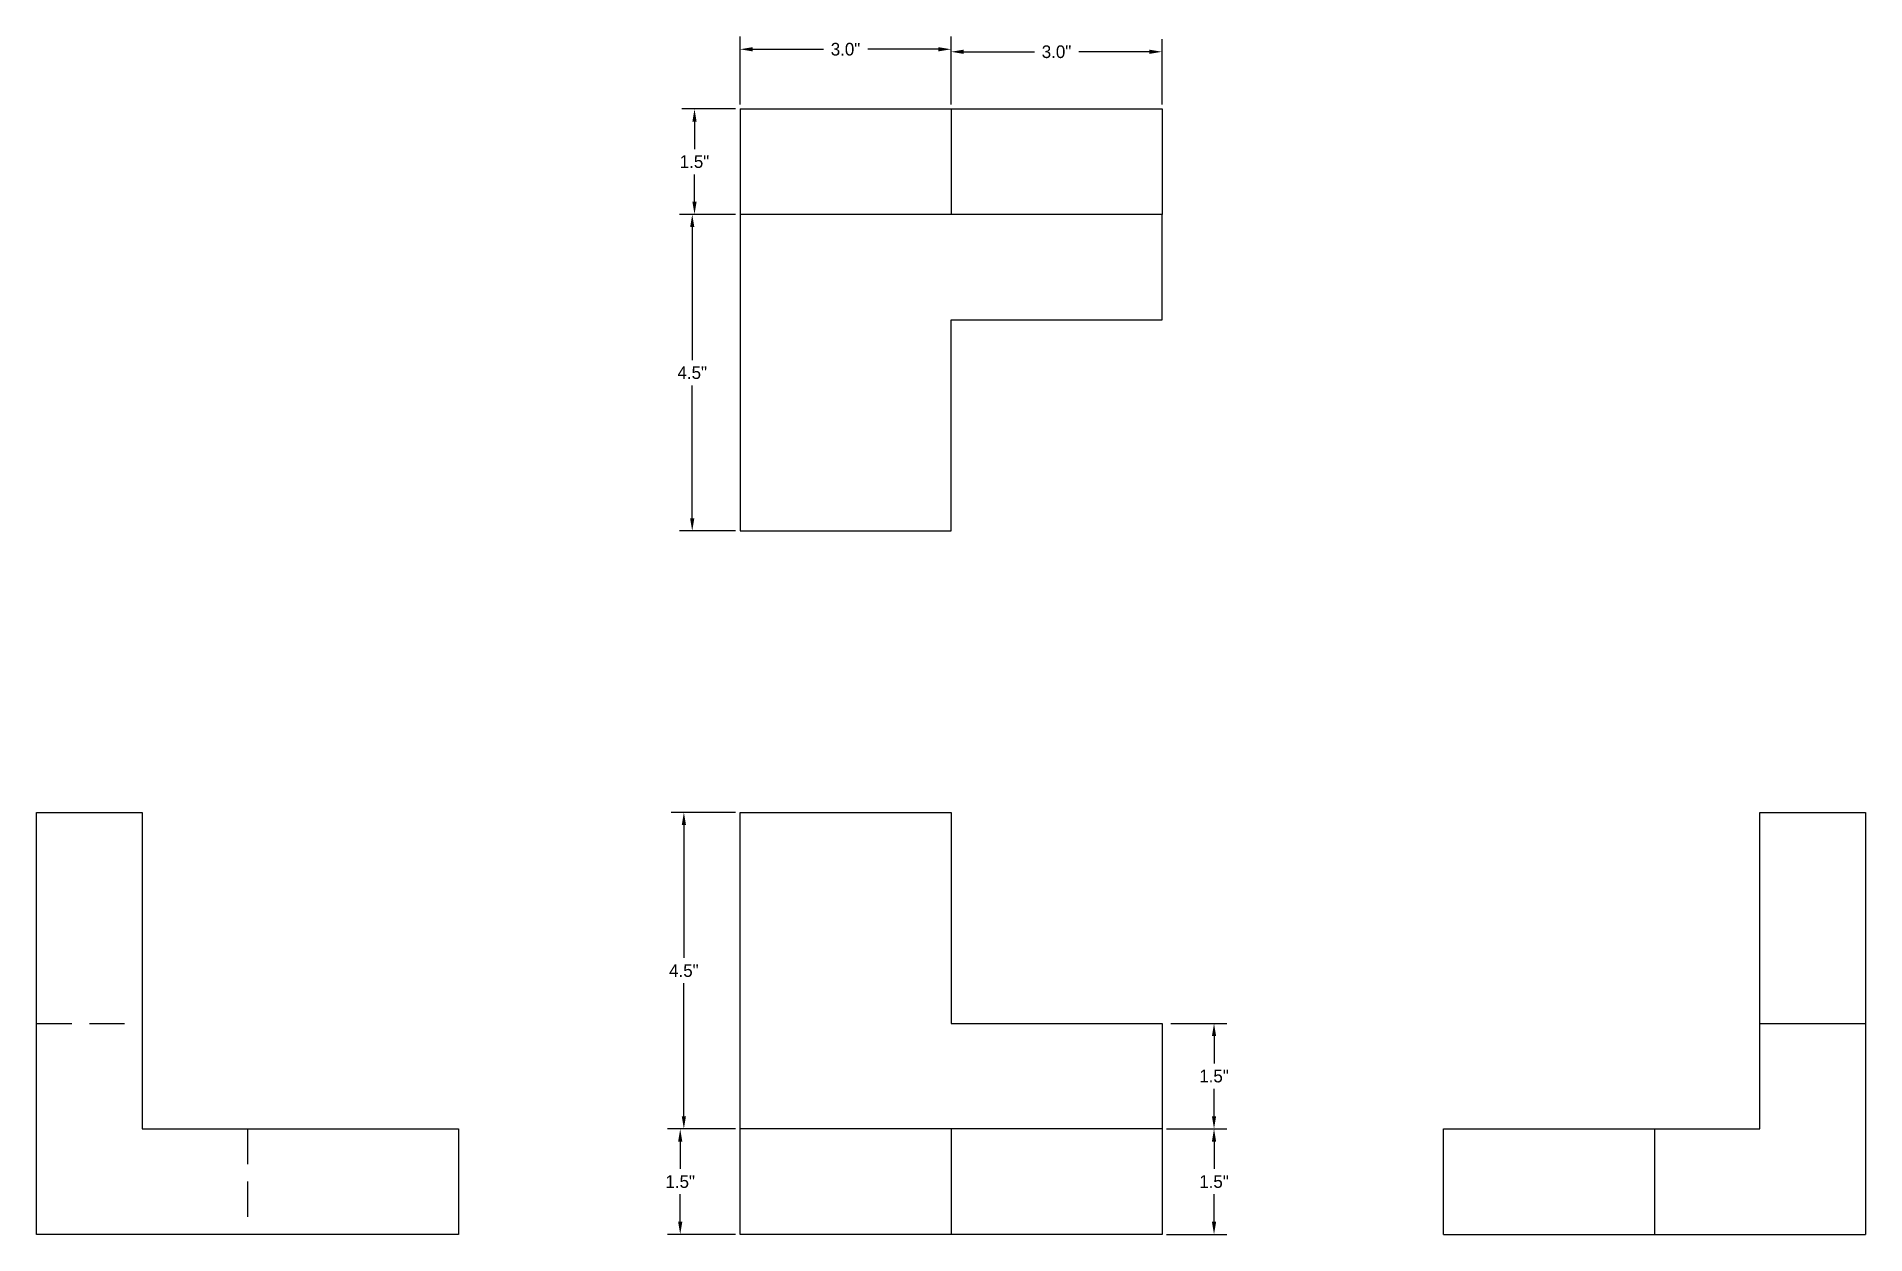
# Model space of a CAD drawing. Header units: inches. Extents: x 30.8 to 56.8, y 23.7 to 40.8.
import ezdxf

# ---------------------------------------------------------------- set-up
doc = ezdxf.new("R2010")
doc.units = ezdxf.units.IN
doc.header["$MEASUREMENT"] = 0
for name, pattern in [('ACAD_ISO02W100', [15, 12, -3]), ('DASHED', [0.75, 0.5, -0.25]), ('DASHED2', [0.375, 0.25, -0.125])]:
    doc.linetypes.add(name, pattern=pattern)
doc.dimstyles.get("Standard").update_dxf_attribs({"dimtxt": 0.18, "dimasz": 0.18, "dimexe": 0.18, "dimexo": 0.0625, "dimgap": 0.09, "dimtad": 0, "dimtih": 1, "dimtoh": 1, "dimdec": 1, "dimzin": 0, "dimdsep": 46, "dimlunit": 3, "dimtxsty": 'Standard', "dimcen": 0.09, "dimadec": 0, "dimazin": 0, "dimtfac": 1, "dimtdec": 1, "dimtofl": 0, "dimtmove": 0, "dimatfit": 3, "dimfxl": 1, "dimtolj": 1, "dimtzin": 0, "dimarcsym": 0})

# ---------------------------------------------------------------- blocks, each defined once
blk = doc.blocks.new('*D1')
at = {"color": 0, "lineweight": -2}
for p, q in [((40.802, 39.785), (40.802, 40.751)), ((40.982, 40.571), (41.987, 40.571)), ((43.622, 40.571), (42.617, 40.571)), ((43.802, 39.785), (43.802, 40.751))]:
    blk.add_line(p, q, dxfattribs=at)
at = {"color": 0}
for points in [[(40.982, 40.601), (40.982, 40.541), (40.802, 40.571)], [(43.622, 40.601), (43.622, 40.541), (43.802, 40.571)]]:
    blk.add_solid(points, dxfattribs=at)
at = {"layer": 'Defpoints', "color": 0}
for p in [(43.802, 40.571), (40.802, 39.723), (43.802, 39.723)]:
    blk.add_point(p, dxfattribs=at)
at = {"color": 0, "insert": (42.302, 40.571), "char_height": 0.18, "attachment_point": 5}
blk.add_mtext('\\A1;3.0"', dxfattribs=at)
blk = doc.blocks.new('*D2')
at = {"color": 0, "lineweight": -2}
for p, q in [((43.802, 39.785), (43.802, 40.715)), ((46.802, 39.785), (46.802, 40.715)), ((43.982, 40.535), (44.987, 40.535)), ((46.622, 40.535), (45.617, 40.535))]:
    blk.add_line(p, q, dxfattribs=at)
at = {"color": 0}
for points in [[(43.982, 40.565), (43.982, 40.505), (43.802, 40.535)], [(46.622, 40.565), (46.622, 40.505), (46.802, 40.535)]]:
    blk.add_solid(points, dxfattribs=at)
at = {"layer": 'Defpoints', "color": 0}
for p in [(46.802, 40.535), (43.802, 39.723), (46.802, 39.723)]:
    blk.add_point(p, dxfattribs=at)
at = {"color": 0, "insert": (45.302, 40.535), "char_height": 0.18, "attachment_point": 5}
blk.add_mtext('\\A1;3.0"', dxfattribs=at)
blk = doc.blocks.new('*D3')
at = {"color": 0, "lineweight": -2}
for p, q in [((40.739, 39.723), (39.975, 39.723)), ((40.155, 39.543), (40.155, 39.153)), ((40.155, 38.403), (40.155, 38.793)), ((40.739, 38.223), (39.975, 38.223))]:
    blk.add_line(p, q, dxfattribs=at)
at = {"color": 0}
for points in [[(40.125, 39.543), (40.185, 39.543), (40.155, 39.723)], [(40.125, 38.403), (40.185, 38.403), (40.155, 38.223)]]:
    blk.add_solid(points, dxfattribs=at)
at = {"layer": 'Defpoints', "color": 0}
for p in [(40.802, 39.723), (40.155, 38.223), (40.802, 38.223)]:
    blk.add_point(p, dxfattribs=at)
at = {"color": 0, "insert": (40.155, 38.973), "char_height": 0.18, "attachment_point": 5}
blk.add_mtext('\\A1;1.5"', dxfattribs=at)
blk = doc.blocks.new('*D4')
at = {"color": 0, "lineweight": -2}
for p, q in [((40.739, 38.223), (39.943, 38.223)), ((40.123, 38.043), (40.123, 36.153)), ((40.123, 33.903), (40.123, 35.793)), ((40.739, 33.723), (39.943, 33.723))]:
    blk.add_line(p, q, dxfattribs=at)
at = {"color": 0}
for points in [[(40.093, 38.043), (40.153, 38.043), (40.123, 38.223)], [(40.093, 33.903), (40.153, 33.903), (40.123, 33.723)]]:
    blk.add_solid(points, dxfattribs=at)
at = {"layer": 'Defpoints', "color": 0}
for p in [(40.802, 38.223), (40.123, 33.723), (40.802, 33.723)]:
    blk.add_point(p, dxfattribs=at)
at = {"color": 0, "insert": (40.123, 35.973), "char_height": 0.18, "attachment_point": 5}
blk.add_mtext('\\A1;4.5"', dxfattribs=at)
blk = doc.blocks.new('*D5')
at = {"color": 0, "lineweight": -2}
for p, q in [((40.739, 29.723), (39.824, 29.723)), ((40.004, 29.543), (40.004, 27.653)), ((40.004, 25.403), (40.004, 27.293)), ((40.739, 25.223), (39.824, 25.223))]:
    blk.add_line(p, q, dxfattribs=at)
at = {"color": 0}
for points in [[(39.974, 29.543), (40.034, 29.543), (40.004, 29.723)], [(39.974, 25.403), (40.034, 25.403), (40.004, 25.223)]]:
    blk.add_solid(points, dxfattribs=at)
at = {"layer": 'Defpoints', "color": 0}
for p in [(40.802, 29.723), (40.004, 25.223), (40.802, 25.223)]:
    blk.add_point(p, dxfattribs=at)
at = {"color": 0, "insert": (40.004, 27.473), "char_height": 0.18, "attachment_point": 5}
blk.add_mtext('\\A1;4.5"', dxfattribs=at)
blk = doc.blocks.new('*D6')
at = {"color": 0, "lineweight": -2}
for p, q in [((40.739, 25.223), (39.772, 25.223)), ((39.952, 25.043), (39.952, 24.653)), ((39.952, 23.903), (39.952, 24.293)), ((40.739, 23.723), (39.772, 23.723))]:
    blk.add_line(p, q, dxfattribs=at)
at = {"color": 0}
for points in [[(39.922, 25.043), (39.982, 25.043), (39.952, 25.223)], [(39.922, 23.903), (39.982, 23.903), (39.952, 23.723)]]:
    blk.add_solid(points, dxfattribs=at)
at = {"layer": 'Defpoints', "color": 0}
for p in [(40.802, 25.223), (39.952, 23.723), (40.802, 23.723)]:
    blk.add_point(p, dxfattribs=at)
at = {"color": 0, "insert": (39.952, 24.473), "char_height": 0.18, "attachment_point": 5}
blk.add_mtext('\\A1;1.5"', dxfattribs=at)
blk = doc.blocks.new('*D7')
at = {"color": 0, "lineweight": -2}
for p, q in [((46.864, 25.223), (47.721, 25.223)), ((47.541, 25.043), (47.541, 24.653)), ((47.541, 23.903), (47.541, 24.293)), ((46.864, 23.723), (47.721, 23.723))]:
    blk.add_line(p, q, dxfattribs=at)
at = {"color": 0}
for points in [[(47.511, 25.043), (47.571, 25.043), (47.541, 25.223)], [(47.511, 23.903), (47.571, 23.903), (47.541, 23.723)]]:
    blk.add_solid(points, dxfattribs=at)
at = {"layer": 'Defpoints', "color": 0}
for p in [(46.802, 25.223), (47.541, 25.223), (46.802, 23.723)]:
    blk.add_point(p, dxfattribs=at)
at = {"color": 0, "insert": (47.541, 24.473), "char_height": 0.18, "attachment_point": 5}
blk.add_mtext('\\A1;1.5"', dxfattribs=at)
blk = doc.blocks.new('*D8')
at = {"color": 0, "lineweight": -2}
for p, q in [((46.927, 26.723), (47.721, 26.723)), ((47.541, 26.543), (47.541, 26.153)), ((47.541, 25.403), (47.541, 25.793)), ((46.927, 25.223), (47.721, 25.223))]:
    blk.add_line(p, q, dxfattribs=at)
at = {"color": 0}
for points in [[(47.511, 26.543), (47.571, 26.543), (47.541, 26.723)], [(47.511, 25.403), (47.571, 25.403), (47.541, 25.223)]]:
    blk.add_solid(points, dxfattribs=at)
at = {"layer": 'Defpoints', "color": 0}
for p in [(46.864, 26.723), (47.541, 26.723), (46.864, 25.223)]:
    blk.add_point(p, dxfattribs=at)
at = {"color": 0, "insert": (47.541, 25.973), "char_height": 0.18, "attachment_point": 5}
blk.add_mtext('\\A1;1.5"', dxfattribs=at)

msp = doc.modelspace()

# ---------------------------------------------------------------- linework, layer by layer
for p, q in [((40.802, 39.723), (43.802, 39.723)), ((40.802, 39.723), (40.802, 38.223)), ((40.802, 39.723), (43.802, 39.723)), ((43.802, 39.723), (46.802, 39.723)), ((43.802, 39.723), (43.802, 38.223)), ((46.802, 39.723), (46.802, 38.223)), ((43.802, 38.223), (40.802, 38.223)), ((40.802, 38.223), (40.802, 33.723)), ((46.802, 38.223), (43.802, 38.223)), ((46.802, 36.723), (46.802, 38.223)), ((43.802, 33.723), (43.802, 36.723)), ((43.802, 36.723), (46.802, 36.723)), ((40.802, 33.723), (43.802, 33.723)), ((30.802, 26.723), (30.802, 29.723)), ((30.802, 29.723), (32.302, 29.723)), ((32.302, 29.723), (32.302, 26.723)), ((40.802, 29.723), (43.802, 29.723)), ((40.802, 25.223), (40.802, 29.723)), ((43.802, 29.723), (43.802, 26.723)), ((55.302, 26.723), (55.302, 29.723)), ((55.302, 29.723), (56.802, 29.723)), ((56.802, 29.723), (56.802, 26.723)), ((30.802, 23.723), (30.802, 26.723)), ((32.302, 26.723), (32.302, 25.223)), ((43.802, 26.723), (46.802, 26.723)), ((46.802, 26.723), (46.802, 25.223)), ((55.302, 25.223), (55.302, 26.723)), ((55.302, 26.723), (56.802, 26.723)), ((56.802, 26.723), (56.802, 23.723)), ((32.302, 25.223), (33.802, 25.223)), ((33.802, 25.223), (36.802, 25.223)), ((36.802, 25.223), (36.802, 23.723)), ((40.802, 23.723), (40.802, 25.223)), ((43.802, 25.223), (40.802, 25.223)), ((46.802, 25.223), (43.802, 25.223)), ((43.802, 25.223), (43.802, 23.723)), ((46.802, 25.223), (46.802, 23.723)), ((50.802, 23.723), (50.802, 25.223)), ((50.802, 25.223), (53.802, 25.223)), ((53.802, 25.223), (55.302, 25.223)), ((53.802, 25.223), (53.802, 23.723)), ((33.802, 23.723), (30.802, 23.723)), ((36.802, 23.723), (33.802, 23.723)), ((43.802, 23.723), (40.802, 23.723)), ((46.802, 23.723), (43.802, 23.723)), ((50.802, 23.723), (50.802, 23.723)), ((50.802, 23.723), (53.802, 23.723)), ((53.802, 23.723), (56.802, 23.723))]:
    msp.add_line(p, q)
at = {"linetype": 'DASHED'}
for p, q in [((30.802, 26.723), (32.302, 26.723)), ((32.302, 26.723), (32.302, 26.723)), ((32.302, 26.723), (32.302, 26.723)), ((33.802, 25.223), (33.802, 23.723))]:
    msp.add_line(p, q, dxfattribs=at)
at = {"linetype": 'ACAD_ISO02W100'}
msp.add_line((32.302, 26.723), (32.302, 26.723), dxfattribs=at)
msp.add_line((32.302, 26.723), (32.302, 26.723), dxfattribs=at)
at = {"linetype": 'DASHED2'}
msp.add_line((33.802, 23.723), (33.802, 23.723), dxfattribs=at)

# ---------------------------------------------------------------- dimensions: what is measured, and where the dimension line sits
for base, p1, p2, picture, middle in [((43.802, 40.571), (40.802, 39.723), (43.802, 39.723), '*D1', (42.302, 40.571)), ((46.802, 40.535), (43.802, 39.723), (46.802, 39.723), '*D2', (45.302, 40.535))]:
    dim = msp.add_linear_dim(base=base, p1=p1, p2=p2, dimstyle='Standard')
    dim.commit()
    dim.dimension.update_dxf_attribs({"geometry": picture, "text_midpoint": middle})
for base, p1, p2, picture, middle in [((40.155, 38.223), (40.802, 39.723), (40.802, 38.223), '*D3', (40.155, 38.973)), ((40.123, 33.723), (40.802, 38.223), (40.802, 33.723), '*D4', (40.123, 35.973)), ((40.004, 25.223), (40.802, 29.723), (40.802, 25.223), '*D5', (40.004, 27.473)), ((47.541, 26.723), (46.864, 25.223), (46.864, 26.723), '*D8', (47.541, 25.973)), ((39.952, 23.723), (40.802, 25.223), (40.802, 23.723), '*D6', (39.952, 24.473)), ((47.541, 25.223), (46.802, 23.723), (46.802, 25.223), '*D7', (47.541, 24.473))]:
    dim = msp.add_linear_dim(base=base, p1=p1, p2=p2, angle=90, dimstyle='Standard')
    dim.commit()
    dim.dimension.update_dxf_attribs({"geometry": picture, "text_midpoint": middle})

doc.saveas('drawing.dxf')
